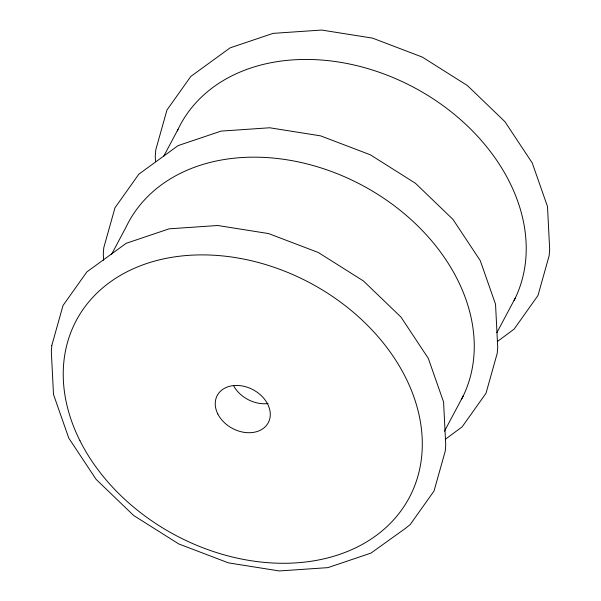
<?xml version="1.0" encoding="UTF-8"?>
<svg xmlns="http://www.w3.org/2000/svg" width="601" height="601" viewBox="0 0 601 601"><rect width="100%" height="100%" fill="white"/><g stroke="black" fill="none" stroke-linecap="round" stroke-linejoin="round"><path stroke-width="0.9" d="M111.583 254.321L126.075 227.058A188.586 142.978 28 0 1 358.474 183.358A188.586 142.978 28 0 1 461.718 398.989M163.54 156.591L178.039 129.328M444.485 431.187L463.379 395.661M496.884 332.638L515.335 297.938M497.29 341.578L514.125 329.108L537.978 295.512L549.179 255.59L549.675 249.52L547.503 206.534L532.231 162.924L504.908 121.657L467.398 85.545L422.248 57.057L372.537 38.126L321.655 30.05L273.072 33.371L230.093 47.87L190.795 76.44L166.95 110.043L155.742 149.957L155.253 156.027L155.531 161.639M445.326 439.308L462.161 426.83L486.014 393.234L497.222 353.32L497.711 347.243L495.54 304.256L480.274 260.646L452.951 219.38L415.434 183.275L370.284 154.78L320.573 135.856L269.691 127.773L221.108 131.101L178.129 145.592L138.839 174.17L114.986 207.766L103.778 247.68L103.289 253.757L103.62 260.293M177.272 130.965A188.586 142.978 28 0 1 408.83 84.816A188.586 142.978 28 0 1 514.11 300.432M268.121 403.534A28.916 21.921 28 0 1 233.594 385.737M51.821 345.41L51.325 351.48L53.497 394.466L68.769 438.076L96.092 479.343L133.602 515.455L178.752 543.943L228.463 562.874L279.345 570.95L327.928 567.629L370.907 553.13L405.344 528.444L410.205 524.56L434.05 490.957L445.258 451.043L445.747 444.973L443.576 401.986L428.31 358.369L400.987 317.103L363.47 280.998L318.32 252.51L268.617 233.579L217.735 225.503L169.151 228.823L126.172 243.322L86.875 271.892L63.022 305.488L51.821 345.41M79.978 440.766A188.586 142.978 28 0 0 389.733 523.929A188.586 142.978 28 0 0 258.58 262.554A188.586 142.978 28 0 0 79.978 440.766M217.802 413.939A28.916 21.921 28 0 0 265.296 426.695A28.916 21.921 28 0 0 245.193 386.616A28.916 21.921 28 0 0 217.802 413.939"/></g></svg>
